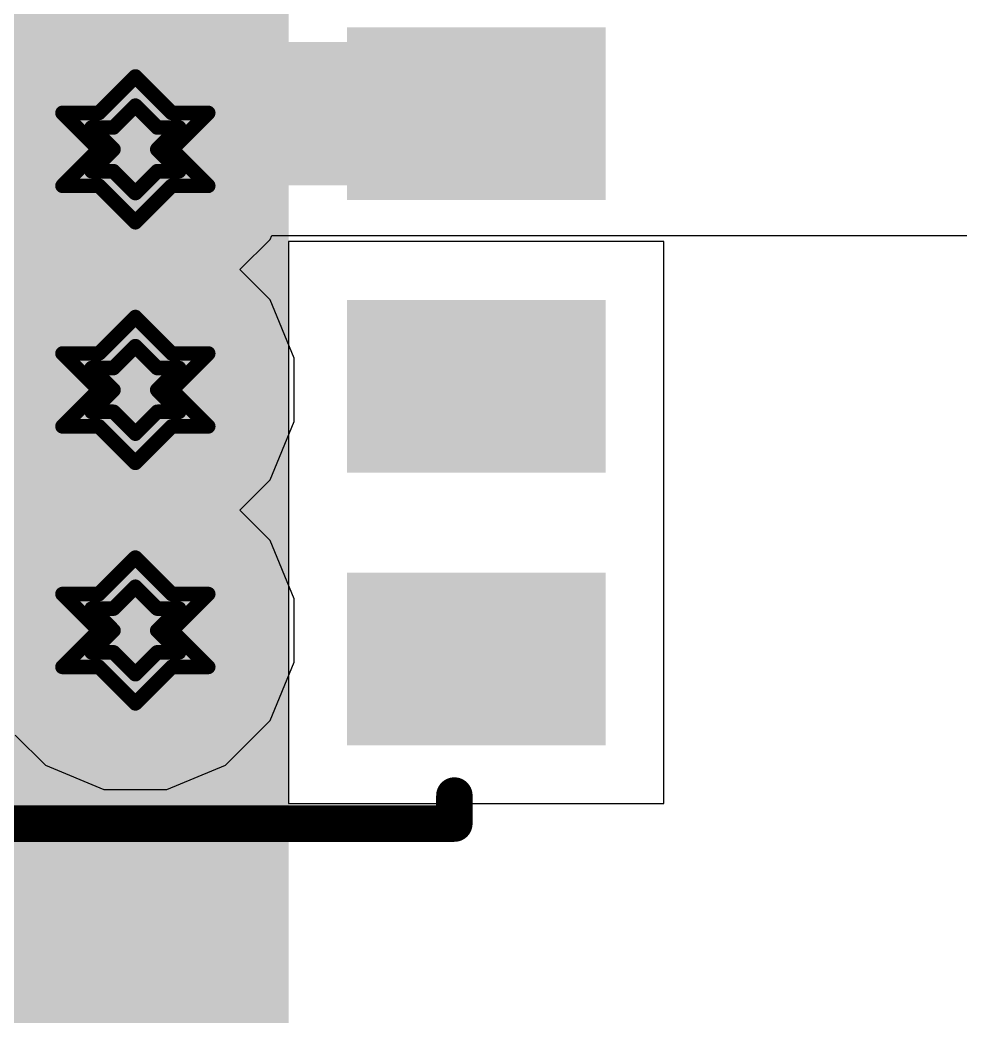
# Model space of a CAD drawing. Header units: inches. Extents: x -5 to 5328, y -4 to 5281.
# Drawn here: x 21.96 to 25.24, y 0.938 to 4.432 of the extents above; entities that cross this region are included whole.
import ezdxf

# ---------------------------------------------------------------- set-up
doc = ezdxf.new("R2010")
doc.units = ezdxf.units.IN
for name, color, linetype in [('Bottom Layer', 5, 'Continuous'), ('Bottom Solder', 6, 'Continuous'), ('Drill Drawing', 1, 'Continuous'), ('Layer 1', 16, 'Continuous'), ('Layer 2', 76, 'Continuous'), ('Top Layer', 1, 'Continuous'), ('Top Overlay', 2, 'Continuous'), ('Top Paste', 8, 'Continuous'), ('Top Solder', 216, 'Continuous'), ('Via Holes', 16, 'Continuous')]:
    doc.layers.add(name, color=color, linetype=linetype)

# ---------------------------------------------------------------- blocks, each defined once
blk = doc.blocks.new('DFN_6_3_3__10')
at = {"layer": 'Top Layer'}
for points in [[(-1.2001, 1.2), (-1.2001, 0.7), (-2.0001, 0.7), (-2.0001, 1.2)], [(2.0001, 1.2), (2.0001, 0.7), (1.2001, 0.7), (1.2001, 1.2)], [(0.7749, 1.15), (0.7749, -1.15), (-0.7751, -1.15), (-0.7751, 1.15)], [(-1.2001, 0.25), (-1.2001, -0.25), (-2.0001, -0.25), (-2.0001, 0.25)], [(2.0001, 0.25), (2.0001, -0.25), (1.2001, -0.25), (1.2001, 0.25)], [(-1.2001, -0.7), (-1.2001, -1.2), (-2.0001, -1.2), (-2.0001, -0.7)], [(2.0001, -0.7), (2.0001, -1.2), (1.2001, -1.2), (1.2001, -0.7)]]:
    blk.add_hatch(color=1, dxfattribs=at).paths.add_polyline_path(points)
at = {"layer": 'Top Paste'}
for points in [[(-1.2001, 1.2), (-1.2001, 0.7), (-2.0001, 0.7), (-2.0001, 1.2)], [(2.0001, 1.2), (2.0001, 0.7), (1.2001, 0.7), (1.2001, 1.2)], [(0.7749, 1.15), (0.7749, -1.15), (-0.7751, -1.15), (-0.7751, 1.15)], [(-1.2001, 0.25), (-1.2001, -0.25), (-2.0001, -0.25), (-2.0001, 0.25)], [(2.0001, 0.25), (2.0001, -0.25), (1.2001, -0.25), (1.2001, 0.25)], [(-1.2001, -0.7), (-1.2001, -1.2), (-2.0001, -1.2), (-2.0001, -0.7)], [(2.0001, -0.7), (2.0001, -1.2), (1.2001, -1.2), (1.2001, -0.7)]]:
    blk.add_hatch(color=8, dxfattribs=at).paths.add_polyline_path(points)
at = {"layer": 'Top Solder'}
for points in [[(-1.1493, 1.2508), (-1.1493, 0.6492), (-2.0509, 0.6492), (-2.0509, 1.2508)], [(2.0509, 1.2508), (2.0509, 0.6492), (1.1493, 0.6492), (1.1493, 1.2508)], [(0.8257, 1.2008), (0.8257, -1.2008), (-0.8259, -1.2008), (-0.8259, 1.2008)], [(-1.1493, 0.3008), (-1.1493, -0.3008), (-2.0509, -0.3008), (-2.0509, 0.3008)], [(2.0509, 0.3008), (2.0509, -0.3008), (1.1493, -0.3008), (1.1493, 0.3008)], [(-1.1493, -0.6492), (-1.1493, -1.2508), (-2.0509, -1.2508), (-2.0509, -0.6492)], [(2.0509, -0.6492), (2.0509, -1.2508), (1.1493, -1.2508), (1.1493, -0.6492)]]:
    blk.add_hatch(color=216, dxfattribs=at).paths.add_polyline_path(points)
at = {"layer": 'Top Overlay'}
for points in [[(-1.524, 1.4262, 0.127, 0.127, 0), (-1.524, 1.5241, 0.127, 0.127, 0)], [(-1.524, 1.5241, 0.127, 0.127, 0), (0.381, 1.5241, 0.127, 0.127, 0)], [(0.254, 1.5241, 0.127, 0.127, 0), (1.524, 1.5241, 0.127, 0.127, 0)], [(1.524, 1.4262, 0.127, 0.127, 0), (1.524, 1.5241, 0.127, 0.127, 0)], [(-2.2605, 0.8484, 0.127, 0.127, 0), (-2.2605, 1.1024, 0.127, 0.127, 0)], [(-2.2605, 1.1024, 0.127, 0.127, 0), (-2.1335, 0.9754, 0.127, 0.127, 0)], [(-2.2605, 0.8484, 0.127, 0.127, 0), (-2.1335, 0.9754, 0.127, 0.127, 0)], [(-1.524, -1.5239, 0.127, 0.127, 0), (-1.524, -1.426, 0.127, 0.127, 0)], [(1.524, -1.5239, 0.127, 0.127, 0), (1.524, -1.426, 0.127, 0.127, 0)], [(-1.524, -1.5239, 0.127, 0.127, 0), (1.524, -1.5239, 0.127, 0.127, 0)]]:
    blk.add_lwpolyline(points, format="xyseb", dxfattribs=at)
for points in [[(-1.5557, 1.5241, 0.0635, 0.0635, 1), (-1.4923, 1.5241, 0.0635, 0.0635, 1)], [(-1.5557, 1.5241, 0.0635, 0.0635, 1), (-1.4923, 1.5241, 0.0635, 0.0635, 1)], [(0.2223, 1.5241, 0.0635, 0.0635, 1), (0.2857, 1.5241, 0.0635, 0.0635, 1)], [(0.3493, 1.5241, 0.0635, 0.0635, 1), (0.4128, 1.5241, 0.0635, 0.0635, 1)], [(1.4923, 1.5241, 0.0635, 0.0635, 1), (1.5557, 1.5241, 0.0635, 0.0635, 1)], [(1.4923, 1.5241, 0.0635, 0.0635, 1), (1.5557, 1.5241, 0.0635, 0.0635, 1)], [(-1.5557, 1.4262, 0.0635, 0.0635, 1), (-1.4923, 1.4262, 0.0635, 0.0635, 1)], [(1.4923, 1.4262, 0.0635, 0.0635, 1), (1.5557, 1.4262, 0.0635, 0.0635, 1)], [(-2.2922, 1.1024, 0.0635, 0.0635, 1), (-2.2287, 1.1024, 0.0635, 0.0635, 1)], [(-2.2922, 1.1024, 0.0635, 0.0635, 1), (-2.2287, 1.1024, 0.0635, 0.0635, 1)], [(-2.1652, 0.9754, 0.0635, 0.0635, 1), (-2.1017, 0.9754, 0.0635, 0.0635, 1)], [(-2.1652, 0.9754, 0.0635, 0.0635, 1), (-2.1017, 0.9754, 0.0635, 0.0635, 1)], [(-2.2922, 0.8484, 0.0635, 0.0635, 1), (-2.2287, 0.8484, 0.0635, 0.0635, 1)], [(-2.2922, 0.8484, 0.0635, 0.0635, 1), (-2.2287, 0.8484, 0.0635, 0.0635, 1)], [(-1.5557, -1.426, 0.0635, 0.0635, 1), (-1.4923, -1.426, 0.0635, 0.0635, 1)], [(1.4923, -1.426, 0.0635, 0.0635, 1), (1.5557, -1.426, 0.0635, 0.0635, 1)], [(-1.5557, -1.5239, 0.0635, 0.0635, 1), (-1.4923, -1.5239, 0.0635, 0.0635, 1)], [(-1.5557, -1.5239, 0.0635, 0.0635, 1), (-1.4923, -1.5239, 0.0635, 0.0635, 1)], [(1.4923, -1.5239, 0.0635, 0.0635, 1), (1.5557, -1.5239, 0.0635, 0.0635, 1)], [(1.4923, -1.5239, 0.0635, 0.0635, 1), (1.5557, -1.5239, 0.0635, 0.0635, 1)]]:
    blk.add_lwpolyline(points, format="xyseb", close=True, dxfattribs=at)

msp = doc.modelspace()

# ---------------------------------------------------------------- hatches: boundary and pattern name
at = {"layer": 'Bottom Layer'}
h = msp.add_hatch(color=5, dxfattribs=at)
edge = h.paths.add_edge_path()
edge.add_arc((22.3624, 3.9819), 0.3, 0, 360)
h = msp.add_hatch(color=5, dxfattribs=at)
edge = h.paths.add_edge_path()
edge.add_arc((22.3624, 3.1437), 0.3, 0, 360)
h = msp.add_hatch(color=5, dxfattribs=at)
edge = h.paths.add_edge_path()
edge.add_arc((22.3624, 2.3055), 0.3, 0, 360)
at = {"layer": 'Bottom Solder'}
h = msp.add_hatch(color=6, dxfattribs=at)
edge = h.paths.add_edge_path()
edge.add_arc((22.3624, 3.9819), 0.4016, 0, 360)
h = msp.add_hatch(color=6, dxfattribs=at)
edge = h.paths.add_edge_path()
edge.add_arc((22.3624, 3.1437), 0.4016, 0, 360)
h = msp.add_hatch(color=6, dxfattribs=at)
edge = h.paths.add_edge_path()
edge.add_arc((22.3624, 2.3055), 0.4016, 0, 360)
at = {"layer": 'Layer 1'}
h = msp.add_hatch(color=16, dxfattribs=at)
edge = h.paths.add_edge_path()
edge.add_arc((22.3624, 3.9819), 0.3, 0, 360)
h = msp.add_hatch(color=16, dxfattribs=at)
edge = h.paths.add_edge_path()
edge.add_arc((22.3624, 3.1437), 0.3, 0, 360)
h = msp.add_hatch(color=16, dxfattribs=at)
edge = h.paths.add_edge_path()
edge.add_arc((22.3624, 2.3055), 0.3, 0, 360)
at = {"layer": 'Layer 2'}
h = msp.add_hatch(color=76, dxfattribs=at)
edge = h.paths.add_edge_path()
edge.add_arc((22.3624, 3.9819), 0.3, 0, 360)
h = msp.add_hatch(color=76, dxfattribs=at)
edge = h.paths.add_edge_path()
edge.add_arc((22.3624, 3.1437), 0.3, 0, 360)
h = msp.add_hatch(color=76, dxfattribs=at)
edge = h.paths.add_edge_path()
edge.add_arc((22.3624, 2.3055), 0.3, 0, 360)
at = {"layer": 'Top Layer'}
for points in [[(21.0042, 0.938), (22.8963, 0.938), (22.8963, 4.6103), (21.0042, 4.6103)], [(21.1751, 3.8563), (23.9503, 3.8563), (23.9503, 4.3563), (21.1751, 4.3563)]]:
    msp.add_hatch(color=1, dxfattribs=at).paths.add_polyline_path(points)
h = msp.add_hatch(color=1, dxfattribs=at)
edge = h.paths.add_edge_path()
edge.add_arc((22.3624, 3.9819), 0.3, 0, 360)
h = msp.add_hatch(color=1, dxfattribs=at)
edge = h.paths.add_edge_path()
edge.add_arc((22.3624, 3.1437), 0.3, 0, 360)
h = msp.add_hatch(color=1, dxfattribs=at)
edge = h.paths.add_edge_path()
edge.add_arc((22.3624, 2.3055), 0.3, 0, 360)
at = {"layer": 'Top Solder'}
h = msp.add_hatch(color=216, dxfattribs=at)
edge = h.paths.add_edge_path()
edge.add_arc((22.3624, 3.9819), 0.4016, 0, 360)
h = msp.add_hatch(color=216, dxfattribs=at)
edge = h.paths.add_edge_path()
edge.add_arc((22.3624, 3.1437), 0.4016, 0, 360)
h = msp.add_hatch(color=216, dxfattribs=at)
edge = h.paths.add_edge_path()
edge.add_arc((22.3624, 2.3055), 0.4016, 0, 360)
at = {"layer": 'Via Holes'}
h = msp.add_hatch(color=7, dxfattribs=at)
edge = h.paths.add_edge_path()
edge.add_arc((22.3624, 3.9819), 0.15, 0, 360)
h = msp.add_hatch(color=7, dxfattribs=at)
edge = h.paths.add_edge_path()
edge.add_arc((22.3624, 3.1437), 0.15, 0, 360)
h = msp.add_hatch(color=7, dxfattribs=at)
edge = h.paths.add_edge_path()
edge.add_arc((22.3624, 2.3055), 0.15, 0, 360)

# ---------------------------------------------------------------- linework, layer by layer
at = {"layer": 'Drill Drawing'}
for points in [[(22.2354, 4.1089, 0.0508, 0.0508, 0), (22.3624, 4.2359, 0.0508, 0.0508, 0)], [(22.3624, 4.2359, 0.0508, 0.0508, 0), (22.4894, 4.1089, 0.0508, 0.0508, 0)], [(22.2862, 4.0581, 0.0508, 0.0508, 0), (22.3624, 4.1343, 0.0508, 0.0508, 0)], [(22.3624, 4.1343, 0.0508, 0.0508, 0), (22.4386, 4.0581, 0.0508, 0.0508, 0)], [(22.1084, 4.1089, 0.0508, 0.0508, 0), (22.2354, 3.9819, 0.0508, 0.0508, 0)], [(22.1084, 4.1089, 0.0508, 0.0508, 0), (22.2354, 4.1089, 0.0508, 0.0508, 0)], [(22.4894, 4.1089, 0.0508, 0.0508, 0), (22.6164, 4.1089, 0.0508, 0.0508, 0)], [(22.4894, 3.9819, 0.0508, 0.0508, 0), (22.6164, 4.1089, 0.0508, 0.0508, 0)], [(22.21, 4.0581, 0.0508, 0.0508, 0), (22.2862, 3.9819, 0.0508, 0.0508, 0)], [(22.21, 4.0581, 0.0508, 0.0508, 0), (22.2862, 4.0581, 0.0508, 0.0508, 0)], [(22.4386, 4.0581, 0.0508, 0.0508, 0), (22.5148, 4.0581, 0.0508, 0.0508, 0)], [(22.4386, 3.9819, 0.0508, 0.0508, 0), (22.5148, 4.0581, 0.0508, 0.0508, 0)], [(22.1084, 3.8549, 0.0508, 0.0508, 0), (22.2354, 3.9819, 0.0508, 0.0508, 0)], [(22.21, 3.9057, 0.0508, 0.0508, 0), (22.2862, 3.9819, 0.0508, 0.0508, 0)], [(22.4386, 3.9819, 0.0508, 0.0508, 0), (22.5148, 3.9057, 0.0508, 0.0508, 0)], [(22.4894, 3.9819, 0.0508, 0.0508, 0), (22.6164, 3.8549, 0.0508, 0.0508, 0)], [(22.21, 3.9057, 0.0508, 0.0508, 0), (22.2862, 3.9057, 0.0508, 0.0508, 0)], [(22.2862, 3.9057, 0.0508, 0.0508, 0), (22.3624, 3.8295, 0.0508, 0.0508, 0)], [(22.3624, 3.8295, 0.0508, 0.0508, 0), (22.4386, 3.9057, 0.0508, 0.0508, 0)], [(22.4386, 3.9057, 0.0508, 0.0508, 0), (22.5148, 3.9057, 0.0508, 0.0508, 0)], [(22.1084, 3.8549, 0.0508, 0.0508, 0), (22.2354, 3.8549, 0.0508, 0.0508, 0)], [(22.2354, 3.8549, 0.0508, 0.0508, 0), (22.3624, 3.7279, 0.0508, 0.0508, 0)], [(22.3624, 3.7279, 0.0508, 0.0508, 0), (22.4894, 3.8549, 0.0508, 0.0508, 0)], [(22.4894, 3.8549, 0.0508, 0.0508, 0), (22.6164, 3.8549, 0.0508, 0.0508, 0)], [(22.2354, 3.2707, 0.0508, 0.0508, 0), (22.3624, 3.3977, 0.0508, 0.0508, 0)], [(22.3624, 3.3977, 0.0508, 0.0508, 0), (22.4894, 3.2707, 0.0508, 0.0508, 0)], [(22.2862, 3.2199, 0.0508, 0.0508, 0), (22.3624, 3.2961, 0.0508, 0.0508, 0)], [(22.3624, 3.2961, 0.0508, 0.0508, 0), (22.4386, 3.2199, 0.0508, 0.0508, 0)], [(22.1084, 3.2707, 0.0508, 0.0508, 0), (22.2354, 3.1437, 0.0508, 0.0508, 0)], [(22.1084, 3.2707, 0.0508, 0.0508, 0), (22.2354, 3.2707, 0.0508, 0.0508, 0)], [(22.4894, 3.2707, 0.0508, 0.0508, 0), (22.6164, 3.2707, 0.0508, 0.0508, 0)], [(22.4894, 3.1437, 0.0508, 0.0508, 0), (22.6164, 3.2707, 0.0508, 0.0508, 0)], [(22.21, 3.2199, 0.0508, 0.0508, 0), (22.2862, 3.1437, 0.0508, 0.0508, 0)], [(22.21, 3.2199, 0.0508, 0.0508, 0), (22.2862, 3.2199, 0.0508, 0.0508, 0)], [(22.4386, 3.2199, 0.0508, 0.0508, 0), (22.5148, 3.2199, 0.0508, 0.0508, 0)], [(22.4386, 3.1437, 0.0508, 0.0508, 0), (22.5148, 3.2199, 0.0508, 0.0508, 0)], [(22.1084, 3.0167, 0.0508, 0.0508, 0), (22.2354, 3.1437, 0.0508, 0.0508, 0)], [(22.21, 3.0675, 0.0508, 0.0508, 0), (22.2862, 3.1437, 0.0508, 0.0508, 0)], [(22.4386, 3.1437, 0.0508, 0.0508, 0), (22.5148, 3.0675, 0.0508, 0.0508, 0)], [(22.4894, 3.1437, 0.0508, 0.0508, 0), (22.6164, 3.0167, 0.0508, 0.0508, 0)], [(22.21, 3.0675, 0.0508, 0.0508, 0), (22.2862, 3.0675, 0.0508, 0.0508, 0)], [(22.2862, 3.0675, 0.0508, 0.0508, 0), (22.3624, 2.9913, 0.0508, 0.0508, 0)], [(22.3624, 2.9913, 0.0508, 0.0508, 0), (22.4386, 3.0675, 0.0508, 0.0508, 0)], [(22.4386, 3.0675, 0.0508, 0.0508, 0), (22.5148, 3.0675, 0.0508, 0.0508, 0)], [(22.1084, 3.0167, 0.0508, 0.0508, 0), (22.2354, 3.0167, 0.0508, 0.0508, 0)], [(22.2354, 3.0167, 0.0508, 0.0508, 0), (22.3624, 2.8897, 0.0508, 0.0508, 0)], [(22.3624, 2.8897, 0.0508, 0.0508, 0), (22.4894, 3.0167, 0.0508, 0.0508, 0)], [(22.4894, 3.0167, 0.0508, 0.0508, 0), (22.6164, 3.0167, 0.0508, 0.0508, 0)], [(22.2354, 2.4325, 0.0508, 0.0508, 0), (22.3624, 2.5595, 0.0508, 0.0508, 0)], [(22.3624, 2.5595, 0.0508, 0.0508, 0), (22.4894, 2.4325, 0.0508, 0.0508, 0)], [(22.2862, 2.3817, 0.0508, 0.0508, 0), (22.3624, 2.4579, 0.0508, 0.0508, 0)], [(22.3624, 2.4579, 0.0508, 0.0508, 0), (22.4386, 2.3817, 0.0508, 0.0508, 0)], [(22.1084, 2.4325, 0.0508, 0.0508, 0), (22.2354, 2.3055, 0.0508, 0.0508, 0)], [(22.1084, 2.4325, 0.0508, 0.0508, 0), (22.2354, 2.4325, 0.0508, 0.0508, 0)], [(22.4894, 2.4325, 0.0508, 0.0508, 0), (22.6164, 2.4325, 0.0508, 0.0508, 0)], [(22.4894, 2.3055, 0.0508, 0.0508, 0), (22.6164, 2.4325, 0.0508, 0.0508, 0)], [(22.21, 2.3817, 0.0508, 0.0508, 0), (22.2862, 2.3055, 0.0508, 0.0508, 0)], [(22.21, 2.3817, 0.0508, 0.0508, 0), (22.2862, 2.3817, 0.0508, 0.0508, 0)], [(22.4386, 2.3817, 0.0508, 0.0508, 0), (22.5148, 2.3817, 0.0508, 0.0508, 0)], [(22.4386, 2.3055, 0.0508, 0.0508, 0), (22.5148, 2.3817, 0.0508, 0.0508, 0)], [(22.1084, 2.1785, 0.0508, 0.0508, 0), (22.2354, 2.3055, 0.0508, 0.0508, 0)], [(22.21, 2.2293, 0.0508, 0.0508, 0), (22.2862, 2.3055, 0.0508, 0.0508, 0)], [(22.4386, 2.3055, 0.0508, 0.0508, 0), (22.5148, 2.2293, 0.0508, 0.0508, 0)], [(22.4894, 2.3055, 0.0508, 0.0508, 0), (22.6164, 2.1785, 0.0508, 0.0508, 0)], [(22.21, 2.2293, 0.0508, 0.0508, 0), (22.2862, 2.2293, 0.0508, 0.0508, 0)], [(22.2862, 2.2293, 0.0508, 0.0508, 0), (22.3624, 2.1531, 0.0508, 0.0508, 0)], [(22.3624, 2.1531, 0.0508, 0.0508, 0), (22.4386, 2.2293, 0.0508, 0.0508, 0)], [(22.4386, 2.2293, 0.0508, 0.0508, 0), (22.5148, 2.2293, 0.0508, 0.0508, 0)], [(22.1084, 2.1785, 0.0508, 0.0508, 0), (22.2354, 2.1785, 0.0508, 0.0508, 0)], [(22.2354, 2.1785, 0.0508, 0.0508, 0), (22.3624, 2.0515, 0.0508, 0.0508, 0)], [(22.3624, 2.0515, 0.0508, 0.0508, 0), (22.4894, 2.1785, 0.0508, 0.0508, 0)], [(22.4894, 2.1785, 0.0508, 0.0508, 0), (22.6164, 2.1785, 0.0508, 0.0508, 0)]]:
    msp.add_lwpolyline(points, format="xyseb", dxfattribs=at)
for points in [[(22.3497, 4.2359, 0.0254, 0.0254, 1), (22.3751, 4.2359, 0.0254, 0.0254, 1)], [(22.3497, 4.2359, 0.0254, 0.0254, 1), (22.3751, 4.2359, 0.0254, 0.0254, 1)], [(22.3497, 4.1343, 0.0254, 0.0254, 1), (22.3751, 4.1343, 0.0254, 0.0254, 1)], [(22.3497, 4.1343, 0.0254, 0.0254, 1), (22.3751, 4.1343, 0.0254, 0.0254, 1)], [(22.0957, 4.1089, 0.0254, 0.0254, 1), (22.1211, 4.1089, 0.0254, 0.0254, 1)], [(22.0957, 4.1089, 0.0254, 0.0254, 1), (22.1211, 4.1089, 0.0254, 0.0254, 1)], [(22.2227, 4.1089, 0.0254, 0.0254, 1), (22.2481, 4.1089, 0.0254, 0.0254, 1)], [(22.2227, 4.1089, 0.0254, 0.0254, 1), (22.2481, 4.1089, 0.0254, 0.0254, 1)], [(22.4767, 4.1089, 0.0254, 0.0254, 1), (22.5021, 4.1089, 0.0254, 0.0254, 1)], [(22.4767, 4.1089, 0.0254, 0.0254, 1), (22.5021, 4.1089, 0.0254, 0.0254, 1)], [(22.6037, 4.1089, 0.0254, 0.0254, 1), (22.6291, 4.1089, 0.0254, 0.0254, 1)], [(22.6037, 4.1089, 0.0254, 0.0254, 1), (22.6291, 4.1089, 0.0254, 0.0254, 1)], [(22.1973, 4.0581, 0.0254, 0.0254, 1), (22.2227, 4.0581, 0.0254, 0.0254, 1)], [(22.1973, 4.0581, 0.0254, 0.0254, 1), (22.2227, 4.0581, 0.0254, 0.0254, 1)], [(22.2735, 4.0581, 0.0254, 0.0254, 1), (22.2989, 4.0581, 0.0254, 0.0254, 1)], [(22.2735, 4.0581, 0.0254, 0.0254, 1), (22.2989, 4.0581, 0.0254, 0.0254, 1)], [(22.4259, 4.0581, 0.0254, 0.0254, 1), (22.4513, 4.0581, 0.0254, 0.0254, 1)], [(22.4259, 4.0581, 0.0254, 0.0254, 1), (22.4513, 4.0581, 0.0254, 0.0254, 1)], [(22.5021, 4.0581, 0.0254, 0.0254, 1), (22.5275, 4.0581, 0.0254, 0.0254, 1)], [(22.5021, 4.0581, 0.0254, 0.0254, 1), (22.5275, 4.0581, 0.0254, 0.0254, 1)], [(22.2227, 3.9819, 0.0254, 0.0254, 1), (22.2481, 3.9819, 0.0254, 0.0254, 1)], [(22.2227, 3.9819, 0.0254, 0.0254, 1), (22.2481, 3.9819, 0.0254, 0.0254, 1)], [(22.2735, 3.9819, 0.0254, 0.0254, 1), (22.2989, 3.9819, 0.0254, 0.0254, 1)], [(22.2735, 3.9819, 0.0254, 0.0254, 1), (22.2989, 3.9819, 0.0254, 0.0254, 1)], [(22.4259, 3.9819, 0.0254, 0.0254, 1), (22.4513, 3.9819, 0.0254, 0.0254, 1)], [(22.4259, 3.9819, 0.0254, 0.0254, 1), (22.4513, 3.9819, 0.0254, 0.0254, 1)], [(22.4767, 3.9819, 0.0254, 0.0254, 1), (22.5021, 3.9819, 0.0254, 0.0254, 1)], [(22.4767, 3.9819, 0.0254, 0.0254, 1), (22.5021, 3.9819, 0.0254, 0.0254, 1)], [(22.1973, 3.9057, 0.0254, 0.0254, 1), (22.2227, 3.9057, 0.0254, 0.0254, 1)], [(22.1973, 3.9057, 0.0254, 0.0254, 1), (22.2227, 3.9057, 0.0254, 0.0254, 1)], [(22.2735, 3.9057, 0.0254, 0.0254, 1), (22.2989, 3.9057, 0.0254, 0.0254, 1)], [(22.2735, 3.9057, 0.0254, 0.0254, 1), (22.2989, 3.9057, 0.0254, 0.0254, 1)], [(22.4259, 3.9057, 0.0254, 0.0254, 1), (22.4513, 3.9057, 0.0254, 0.0254, 1)], [(22.4259, 3.9057, 0.0254, 0.0254, 1), (22.4513, 3.9057, 0.0254, 0.0254, 1)], [(22.5021, 3.9057, 0.0254, 0.0254, 1), (22.5275, 3.9057, 0.0254, 0.0254, 1)], [(22.5021, 3.9057, 0.0254, 0.0254, 1), (22.5275, 3.9057, 0.0254, 0.0254, 1)], [(22.0957, 3.8549, 0.0254, 0.0254, 1), (22.1211, 3.8549, 0.0254, 0.0254, 1)], [(22.0957, 3.8549, 0.0254, 0.0254, 1), (22.1211, 3.8549, 0.0254, 0.0254, 1)], [(22.2227, 3.8549, 0.0254, 0.0254, 1), (22.2481, 3.8549, 0.0254, 0.0254, 1)], [(22.2227, 3.8549, 0.0254, 0.0254, 1), (22.2481, 3.8549, 0.0254, 0.0254, 1)], [(22.4767, 3.8549, 0.0254, 0.0254, 1), (22.5021, 3.8549, 0.0254, 0.0254, 1)], [(22.4767, 3.8549, 0.0254, 0.0254, 1), (22.5021, 3.8549, 0.0254, 0.0254, 1)], [(22.6037, 3.8549, 0.0254, 0.0254, 1), (22.6291, 3.8549, 0.0254, 0.0254, 1)], [(22.6037, 3.8549, 0.0254, 0.0254, 1), (22.6291, 3.8549, 0.0254, 0.0254, 1)], [(22.3497, 3.8295, 0.0254, 0.0254, 1), (22.3751, 3.8295, 0.0254, 0.0254, 1)], [(22.3497, 3.8295, 0.0254, 0.0254, 1), (22.3751, 3.8295, 0.0254, 0.0254, 1)], [(22.3497, 3.7279, 0.0254, 0.0254, 1), (22.3751, 3.7279, 0.0254, 0.0254, 1)], [(22.3497, 3.7279, 0.0254, 0.0254, 1), (22.3751, 3.7279, 0.0254, 0.0254, 1)], [(22.3497, 3.3977, 0.0254, 0.0254, 1), (22.3751, 3.3977, 0.0254, 0.0254, 1)], [(22.3497, 3.3977, 0.0254, 0.0254, 1), (22.3751, 3.3977, 0.0254, 0.0254, 1)], [(22.3497, 3.2961, 0.0254, 0.0254, 1), (22.3751, 3.2961, 0.0254, 0.0254, 1)], [(22.3497, 3.2961, 0.0254, 0.0254, 1), (22.3751, 3.2961, 0.0254, 0.0254, 1)], [(22.0957, 3.2707, 0.0254, 0.0254, 1), (22.1211, 3.2707, 0.0254, 0.0254, 1)], [(22.0957, 3.2707, 0.0254, 0.0254, 1), (22.1211, 3.2707, 0.0254, 0.0254, 1)], [(22.2227, 3.2707, 0.0254, 0.0254, 1), (22.2481, 3.2707, 0.0254, 0.0254, 1)], [(22.2227, 3.2707, 0.0254, 0.0254, 1), (22.2481, 3.2707, 0.0254, 0.0254, 1)], [(22.4767, 3.2707, 0.0254, 0.0254, 1), (22.5021, 3.2707, 0.0254, 0.0254, 1)], [(22.4767, 3.2707, 0.0254, 0.0254, 1), (22.5021, 3.2707, 0.0254, 0.0254, 1)], [(22.6037, 3.2707, 0.0254, 0.0254, 1), (22.6291, 3.2707, 0.0254, 0.0254, 1)], [(22.6037, 3.2707, 0.0254, 0.0254, 1), (22.6291, 3.2707, 0.0254, 0.0254, 1)], [(22.1973, 3.2199, 0.0254, 0.0254, 1), (22.2227, 3.2199, 0.0254, 0.0254, 1)], [(22.1973, 3.2199, 0.0254, 0.0254, 1), (22.2227, 3.2199, 0.0254, 0.0254, 1)], [(22.2735, 3.2199, 0.0254, 0.0254, 1), (22.2989, 3.2199, 0.0254, 0.0254, 1)], [(22.2735, 3.2199, 0.0254, 0.0254, 1), (22.2989, 3.2199, 0.0254, 0.0254, 1)], [(22.4259, 3.2199, 0.0254, 0.0254, 1), (22.4513, 3.2199, 0.0254, 0.0254, 1)], [(22.4259, 3.2199, 0.0254, 0.0254, 1), (22.4513, 3.2199, 0.0254, 0.0254, 1)], [(22.5021, 3.2199, 0.0254, 0.0254, 1), (22.5275, 3.2199, 0.0254, 0.0254, 1)], [(22.5021, 3.2199, 0.0254, 0.0254, 1), (22.5275, 3.2199, 0.0254, 0.0254, 1)], [(22.2227, 3.1437, 0.0254, 0.0254, 1), (22.2481, 3.1437, 0.0254, 0.0254, 1)], [(22.2227, 3.1437, 0.0254, 0.0254, 1), (22.2481, 3.1437, 0.0254, 0.0254, 1)], [(22.2735, 3.1437, 0.0254, 0.0254, 1), (22.2989, 3.1437, 0.0254, 0.0254, 1)], [(22.2735, 3.1437, 0.0254, 0.0254, 1), (22.2989, 3.1437, 0.0254, 0.0254, 1)], [(22.4259, 3.1437, 0.0254, 0.0254, 1), (22.4513, 3.1437, 0.0254, 0.0254, 1)], [(22.4259, 3.1437, 0.0254, 0.0254, 1), (22.4513, 3.1437, 0.0254, 0.0254, 1)], [(22.4767, 3.1437, 0.0254, 0.0254, 1), (22.5021, 3.1437, 0.0254, 0.0254, 1)], [(22.4767, 3.1437, 0.0254, 0.0254, 1), (22.5021, 3.1437, 0.0254, 0.0254, 1)], [(22.1973, 3.0675, 0.0254, 0.0254, 1), (22.2227, 3.0675, 0.0254, 0.0254, 1)], [(22.1973, 3.0675, 0.0254, 0.0254, 1), (22.2227, 3.0675, 0.0254, 0.0254, 1)], [(22.2735, 3.0675, 0.0254, 0.0254, 1), (22.2989, 3.0675, 0.0254, 0.0254, 1)], [(22.2735, 3.0675, 0.0254, 0.0254, 1), (22.2989, 3.0675, 0.0254, 0.0254, 1)], [(22.4259, 3.0675, 0.0254, 0.0254, 1), (22.4513, 3.0675, 0.0254, 0.0254, 1)], [(22.4259, 3.0675, 0.0254, 0.0254, 1), (22.4513, 3.0675, 0.0254, 0.0254, 1)], [(22.5021, 3.0675, 0.0254, 0.0254, 1), (22.5275, 3.0675, 0.0254, 0.0254, 1)], [(22.5021, 3.0675, 0.0254, 0.0254, 1), (22.5275, 3.0675, 0.0254, 0.0254, 1)], [(22.0957, 3.0167, 0.0254, 0.0254, 1), (22.1211, 3.0167, 0.0254, 0.0254, 1)], [(22.0957, 3.0167, 0.0254, 0.0254, 1), (22.1211, 3.0167, 0.0254, 0.0254, 1)], [(22.2227, 3.0167, 0.0254, 0.0254, 1), (22.2481, 3.0167, 0.0254, 0.0254, 1)], [(22.2227, 3.0167, 0.0254, 0.0254, 1), (22.2481, 3.0167, 0.0254, 0.0254, 1)], [(22.4767, 3.0167, 0.0254, 0.0254, 1), (22.5021, 3.0167, 0.0254, 0.0254, 1)], [(22.4767, 3.0167, 0.0254, 0.0254, 1), (22.5021, 3.0167, 0.0254, 0.0254, 1)], [(22.6037, 3.0167, 0.0254, 0.0254, 1), (22.6291, 3.0167, 0.0254, 0.0254, 1)], [(22.6037, 3.0167, 0.0254, 0.0254, 1), (22.6291, 3.0167, 0.0254, 0.0254, 1)], [(22.3497, 2.9913, 0.0254, 0.0254, 1), (22.3751, 2.9913, 0.0254, 0.0254, 1)], [(22.3497, 2.9913, 0.0254, 0.0254, 1), (22.3751, 2.9913, 0.0254, 0.0254, 1)], [(22.3497, 2.8897, 0.0254, 0.0254, 1), (22.3751, 2.8897, 0.0254, 0.0254, 1)], [(22.3497, 2.8897, 0.0254, 0.0254, 1), (22.3751, 2.8897, 0.0254, 0.0254, 1)], [(22.3497, 2.5595, 0.0254, 0.0254, 1), (22.3751, 2.5595, 0.0254, 0.0254, 1)], [(22.3497, 2.5595, 0.0254, 0.0254, 1), (22.3751, 2.5595, 0.0254, 0.0254, 1)], [(22.3497, 2.4579, 0.0254, 0.0254, 1), (22.3751, 2.4579, 0.0254, 0.0254, 1)], [(22.3497, 2.4579, 0.0254, 0.0254, 1), (22.3751, 2.4579, 0.0254, 0.0254, 1)], [(22.0957, 2.4325, 0.0254, 0.0254, 1), (22.1211, 2.4325, 0.0254, 0.0254, 1)], [(22.0957, 2.4325, 0.0254, 0.0254, 1), (22.1211, 2.4325, 0.0254, 0.0254, 1)], [(22.2227, 2.4325, 0.0254, 0.0254, 1), (22.2481, 2.4325, 0.0254, 0.0254, 1)], [(22.2227, 2.4325, 0.0254, 0.0254, 1), (22.2481, 2.4325, 0.0254, 0.0254, 1)], [(22.4767, 2.4325, 0.0254, 0.0254, 1), (22.5021, 2.4325, 0.0254, 0.0254, 1)], [(22.4767, 2.4325, 0.0254, 0.0254, 1), (22.5021, 2.4325, 0.0254, 0.0254, 1)], [(22.6037, 2.4325, 0.0254, 0.0254, 1), (22.6291, 2.4325, 0.0254, 0.0254, 1)], [(22.6037, 2.4325, 0.0254, 0.0254, 1), (22.6291, 2.4325, 0.0254, 0.0254, 1)], [(22.1973, 2.3817, 0.0254, 0.0254, 1), (22.2227, 2.3817, 0.0254, 0.0254, 1)], [(22.1973, 2.3817, 0.0254, 0.0254, 1), (22.2227, 2.3817, 0.0254, 0.0254, 1)], [(22.2735, 2.3817, 0.0254, 0.0254, 1), (22.2989, 2.3817, 0.0254, 0.0254, 1)], [(22.2735, 2.3817, 0.0254, 0.0254, 1), (22.2989, 2.3817, 0.0254, 0.0254, 1)], [(22.4259, 2.3817, 0.0254, 0.0254, 1), (22.4513, 2.3817, 0.0254, 0.0254, 1)], [(22.4259, 2.3817, 0.0254, 0.0254, 1), (22.4513, 2.3817, 0.0254, 0.0254, 1)], [(22.5021, 2.3817, 0.0254, 0.0254, 1), (22.5275, 2.3817, 0.0254, 0.0254, 1)], [(22.5021, 2.3817, 0.0254, 0.0254, 1), (22.5275, 2.3817, 0.0254, 0.0254, 1)], [(22.2227, 2.3055, 0.0254, 0.0254, 1), (22.2481, 2.3055, 0.0254, 0.0254, 1)], [(22.2227, 2.3055, 0.0254, 0.0254, 1), (22.2481, 2.3055, 0.0254, 0.0254, 1)], [(22.2735, 2.3055, 0.0254, 0.0254, 1), (22.2989, 2.3055, 0.0254, 0.0254, 1)], [(22.2735, 2.3055, 0.0254, 0.0254, 1), (22.2989, 2.3055, 0.0254, 0.0254, 1)], [(22.4259, 2.3055, 0.0254, 0.0254, 1), (22.4513, 2.3055, 0.0254, 0.0254, 1)], [(22.4259, 2.3055, 0.0254, 0.0254, 1), (22.4513, 2.3055, 0.0254, 0.0254, 1)], [(22.4767, 2.3055, 0.0254, 0.0254, 1), (22.5021, 2.3055, 0.0254, 0.0254, 1)], [(22.4767, 2.3055, 0.0254, 0.0254, 1), (22.5021, 2.3055, 0.0254, 0.0254, 1)], [(22.1973, 2.2293, 0.0254, 0.0254, 1), (22.2227, 2.2293, 0.0254, 0.0254, 1)], [(22.1973, 2.2293, 0.0254, 0.0254, 1), (22.2227, 2.2293, 0.0254, 0.0254, 1)], [(22.2735, 2.2293, 0.0254, 0.0254, 1), (22.2989, 2.2293, 0.0254, 0.0254, 1)], [(22.2735, 2.2293, 0.0254, 0.0254, 1), (22.2989, 2.2293, 0.0254, 0.0254, 1)], [(22.4259, 2.2293, 0.0254, 0.0254, 1), (22.4513, 2.2293, 0.0254, 0.0254, 1)], [(22.4259, 2.2293, 0.0254, 0.0254, 1), (22.4513, 2.2293, 0.0254, 0.0254, 1)], [(22.5021, 2.2293, 0.0254, 0.0254, 1), (22.5275, 2.2293, 0.0254, 0.0254, 1)], [(22.5021, 2.2293, 0.0254, 0.0254, 1), (22.5275, 2.2293, 0.0254, 0.0254, 1)], [(22.0957, 2.1785, 0.0254, 0.0254, 1), (22.1211, 2.1785, 0.0254, 0.0254, 1)], [(22.0957, 2.1785, 0.0254, 0.0254, 1), (22.1211, 2.1785, 0.0254, 0.0254, 1)], [(22.2227, 2.1785, 0.0254, 0.0254, 1), (22.2481, 2.1785, 0.0254, 0.0254, 1)], [(22.2227, 2.1785, 0.0254, 0.0254, 1), (22.2481, 2.1785, 0.0254, 0.0254, 1)], [(22.4767, 2.1785, 0.0254, 0.0254, 1), (22.5021, 2.1785, 0.0254, 0.0254, 1)], [(22.4767, 2.1785, 0.0254, 0.0254, 1), (22.5021, 2.1785, 0.0254, 0.0254, 1)], [(22.6037, 2.1785, 0.0254, 0.0254, 1), (22.6291, 2.1785, 0.0254, 0.0254, 1)], [(22.6037, 2.1785, 0.0254, 0.0254, 1), (22.6291, 2.1785, 0.0254, 0.0254, 1)], [(22.3497, 2.1531, 0.0254, 0.0254, 1), (22.3751, 2.1531, 0.0254, 0.0254, 1)], [(22.3497, 2.1531, 0.0254, 0.0254, 1), (22.3751, 2.1531, 0.0254, 0.0254, 1)], [(22.3497, 2.0515, 0.0254, 0.0254, 1), (22.3751, 2.0515, 0.0254, 0.0254, 1)], [(22.3497, 2.0515, 0.0254, 0.0254, 1), (22.3751, 2.0515, 0.0254, 0.0254, 1)]]:
    msp.add_lwpolyline(points, format="xyseb", close=True, dxfattribs=at)
at = {"layer": 'Layer 2'}
for p, q in [((22.8321, 3.6681), (22.8375, 3.6812)), ((22.8375, 3.6812), (25.3313, 3.6812)), ((22.7268, 3.5628), (22.8321, 3.6681)), ((22.8321, 3.4576), (22.7268, 3.5628)), ((22.9164, 3.2539), (22.8321, 3.4576)), ((22.9164, 3.0335), (22.9164, 3.2539)), ((22.8321, 2.8299), (22.9164, 3.0335)), ((22.7268, 2.7246), (22.8321, 2.8299)), ((22.8321, 2.6194), (22.7268, 2.7246)), ((22.9164, 2.4157), (22.8321, 2.6194)), ((22.9164, 2.1953), (22.9164, 2.4157)), ((22.8321, 1.9917), (22.9164, 2.1953)), ((22.6763, 1.8359), (22.8321, 1.9917)), ((21.9433, 1.9412), (22.0486, 1.8359)), ((22.0486, 1.8359), (22.2522, 1.7515)), ((22.4726, 1.7515), (22.6763, 1.8359)), ((22.2522, 1.7515), (22.4726, 1.7515))]:
    msp.add_line(p, q, dxfattribs=at)
at = {"layer": 'Top Layer'}
for p, q in [((24.2043, 3.6604), (22.8963, 3.6604)), ((22.8963, 3.6604), (22.8963, 2.6524)), ((24.2043, 2.6524), (24.2043, 3.6604)), ((22.8963, 2.6524), (22.8963, 1.7024)), ((24.2043, 1.7024), (24.2043, 2.6524)), ((22.8963, 1.7024), (24.2043, 1.7024))]:
    msp.add_line(p, q, dxfattribs=at)

# ---------------------------------------------------------------- block references
msp.add_blockref('DFN_6_3_3__10', (21.9503, 3.1564))

doc.saveas('drawing.dxf')
